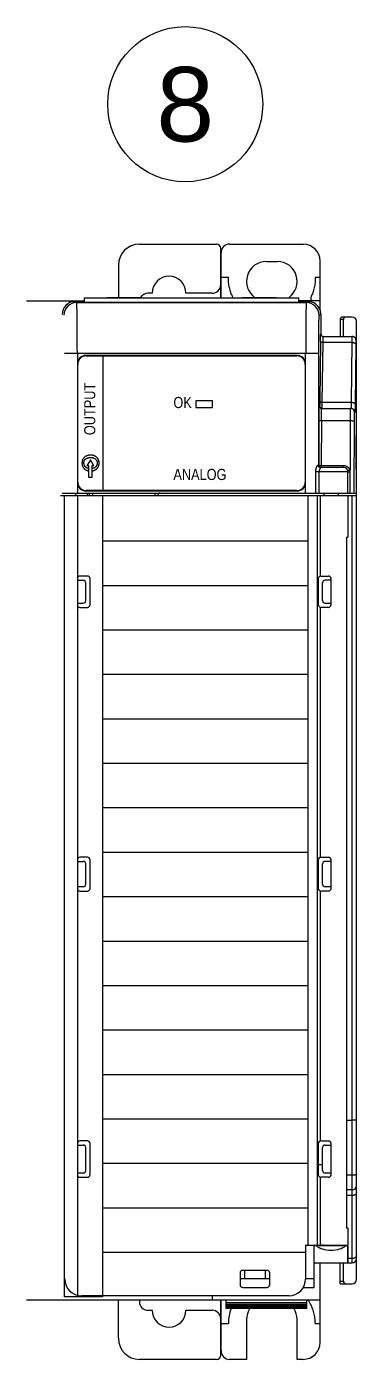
# Model space of a CAD drawing. Header units: inches. Extents: x -38 to 199, y -310 to 64.
# Drawn here: x -32.19 to -30.65, y -243.94 to -237.74 of the extents above; entities that cross this region are included whole.
import ezdxf
from ezdxf.enums import TextEntityAlignment as Align

# ---------------------------------------------------------------- set-up
doc = ezdxf.new("R2010")
doc.units = ezdxf.units.IN
doc.header["$MEASUREMENT"] = 0
doc.layers.add('FREE-TEXT', color=2, linetype='Continuous')
doc.layers.add('PLC', color=7, linetype='Continuous')
doc.styles.add('HELVLS', font='arial.ttf')
doc.styles.get("Standard").update_dxf_attribs({"font": 'arial.ttf'})

# ---------------------------------------------------------------- blocks, each defined once
blk = doc.blocks.new('8')
at = {"layer": 'FREE-TEXT', "color": 1}
blk.add_circle((5.1637, -169.9144), 0.3608, dxfattribs=at)
at = {"layer": 'PLC', "color": 1, "linetype": 'Continuous'}
for p, q in [((4.9508, -170.5646), (5.3091, -170.5646)), ((5.3701, -170.5646), (5.7127, -170.5646)), ((5.3288, -170.8132), (5.3288, -170.5843)), ((5.3308, -170.8132), (5.3308, -170.604)), ((4.8524, -170.663), (4.8524, -170.8132)), ((5.5414, -170.6453), (5.5926, -170.6453)), ((5.7914, -170.8702), (5.7914, -170.6434)), ((5.3651, -170.7201), (5.3308, -170.7201)), ((5.7914, -170.7201), (5.7688, -170.7201)), ((4.693, -170.8147), (4.693, -170.8345)), ((4.693, -170.8147), (5.693, -170.8147)), ((4.7993, -170.8132), (4.9567, -170.8132)), ((5.0099, -170.793), (4.9902, -170.793)), ((5.2894, -170.793), (5.1674, -170.793)), ((5.4292, -170.8132), (5.5867, -170.8132)), ((5.693, -170.8345), (5.693, -170.8147)), ((5.7481, -170.8122), (5.7481, -170.8284)), ((4.4253, -170.8284), (4.693, -170.8284)), ((4.6584, -170.8367), (4.6497, -170.8323)), ((4.693, -170.8323), (4.6497, -170.8323)), ((4.6584, -170.8367), (5.7276, -170.8367)), ((4.693, -170.8345), (5.693, -170.8345)), ((5.7914, -170.8284), (5.693, -170.8284)), ((5.7363, -170.8323), (5.693, -170.8323)), ((5.7363, -170.8323), (5.7276, -170.8367)), ((4.6608, -170.9263), (4.6607, -170.9183)), ((5.7253, -170.9184), (5.7252, -170.9263)), ((5.7866, -170.8957), (5.7953, -170.8914)), ((5.7953, -170.8914), (5.7953, -170.9819)), ((5.8855, -170.9156), (5.8855, -170.9938)), ((5.9005, -170.9156), (5.8855, -170.9156)), ((5.941, -170.9038), (5.8973, -170.9038)), ((5.9005, -170.9938), (5.9005, -170.9156)), ((5.9607, -175.379), (5.9607, -170.9235)), ((4.6611, -170.972), (4.6611, -170.9709)), ((4.6613, -171.0012), (4.6611, -170.972)), ((5.7249, -170.9577), (5.7248, -170.9709)), ((5.7953, -170.9819), (5.7947, -170.9823)), ((5.8065, -170.9941), (5.9403, -170.9941)), ((5.941, -170.9938), (5.9403, -170.9941)), ((5.9607, -171.0016), (5.9567, -171.0016)), ((5.7936, -171.0159), (5.7903, -171.2933)), ((5.8021, -171.3), (5.8054, -171.0225)), ((5.9397, -171.0225), (5.8054, -171.0225)), ((5.9397, -171.0225), (5.9364, -171.3)), ((5.9561, -171.311), (5.9594, -171.0336)), ((5.9607, -171.0134), (5.96, -171.0138)), ((5.7836, -171.0729), (4.6024, -171.0729)), ((4.6614, -171.0729), (4.6614, -171.7221)), ((4.6634, -171.6709), (4.6634, -171.1237)), ((5.6851, -171.0823), (4.7008, -171.0823)), ((4.7028, -171.0843), (5.6831, -171.0843)), ((5.7225, -171.1237), (5.7225, -171.6709)), ((5.7245, -171.7221), (5.7245, -171.0729)), ((5.7836, -171.0729), (5.7836, -171.5922)), ((5.2127, -171.293), (5.2127, -171.3245)), ((5.2914, -171.293), (5.2127, -171.293)), ((5.2914, -171.3245), (5.2914, -171.293)), ((5.787, -171.3166), (5.7895, -171.3166)), ((5.8016, -171.325), (5.8019, -171.3152)), ((5.8021, -171.3), (5.9364, -171.3)), ((5.2127, -171.3245), (5.2914, -171.3245)), ((5.7988, -171.3284), (5.9352, -171.3284)), ((5.8013, -171.3284), (5.8016, -171.325)), ((5.9326, -171.3284), (5.9324, -171.3311)), ((5.9549, -171.3481), (5.9523, -171.3481)), ((5.9549, -171.3481), (5.9552, -171.3456)), ((5.7857, -171.3837), (5.7852, -171.5922)), ((5.7975, -171.3852), (5.797, -171.5935)), ((5.7975, -171.3852), (5.9319, -171.3852)), ((5.9319, -171.3852), (5.9314, -171.6147)), ((5.9509, -171.7221), (5.9515, -171.3877)), ((5.9579, -171.4544), (5.9579, -171.6119)), ((5.9579, -171.4544), (5.9593, -171.4544)), ((5.9593, -171.6119), (5.9593, -171.4544)), ((4.7221, -171.5682), (4.7064, -171.5953)), ((4.7154, -171.5953), (4.7064, -171.5953)), ((4.7154, -171.6494), (4.7154, -171.5953)), ((4.7154, -171.6079), (4.7154, -171.6079)), ((4.7154, -171.6189), (4.7154, -171.6189)), ((4.7377, -171.5953), (4.7221, -171.5682)), ((4.7377, -171.5953), (4.7287, -171.5953)), ((4.7287, -171.5953), (4.7287, -171.6494)), ((4.7287, -171.6083), (4.7287, -171.6083)), ((4.7287, -171.6192), (4.7287, -171.6192)), ((5.7701, -171.6237), (5.7701, -171.7221)), ((5.9213, -171.6237), (5.7701, -171.6237)), ((5.7824, -171.5922), (5.7852, -171.5922)), ((5.7875, -171.7221), (5.7875, -171.6237)), ((5.794, -171.604), (5.7921, -171.6069)), ((5.9016, -171.604), (5.794, -171.604)), ((5.797, -171.604), (5.797, -171.5935)), ((5.797, -171.5935), (5.9016, -171.5935)), ((5.9016, -171.604), (5.9016, -171.5935)), ((5.9213, -171.7221), (5.9213, -171.6237)), ((5.9324, -171.7221), (5.9325, -171.6249)), ((5.9593, -171.6119), (5.9579, -171.6119)), ((4.7287, -171.6494), (4.7154, -171.6494)), ((4.5827, -171.7339), (5.9607, -171.7339)), ((4.5906, -171.7221), (5.9607, -171.7221)), ((4.6615, -171.7339), (4.6615, -175.4519)), ((4.7008, -171.7123), (5.6851, -171.7123)), ((5.6831, -171.7103), (4.7028, -171.7103)), ((4.7323, -171.7221), (4.7323, -171.7339)), ((5.0237, -171.7339), (5.0237, -171.7221)), ((5.7363, -175.2182), (5.7363, -171.7339)), ((5.7775, -171.7339), (5.7775, -175.2182)), ((5.7931, -172.1081), (5.7931, -171.7339)), ((5.9213, -171.7339), (5.9213, -171.9268)), ((5.941, -175.3008), (5.941, -171.7339)), ((5.9142, -171.9268), (5.9142, -175.1394)), ((5.9142, -171.9268), (5.9213, -171.9268)), ((4.7087, -172.1079), (4.6733, -172.1079)), ((4.7205, -172.2418), (4.7205, -172.1197)), ((5.7835, -172.1197), (5.7835, -172.2418)), ((5.7953, -172.1079), (5.8308, -172.1079)), ((5.8426, -172.2418), (5.8426, -172.1197)), ((4.6615, -172.1276), (4.689, -172.1276)), ((4.7008, -172.2221), (4.7008, -172.1394)), ((5.8032, -172.2221), (5.8032, -172.1394)), ((5.8426, -172.1276), (5.815, -172.1276)), ((4.6615, -172.2339), (4.689, -172.2339)), ((5.815, -172.2339), (5.8426, -172.2339)), ((4.6733, -172.2536), (4.7087, -172.2536)), ((5.7931, -173.4152), (5.7931, -172.2534)), ((5.8308, -172.2536), (5.7953, -172.2536)), ((4.7087, -173.415), (4.6733, -173.415)), ((5.7953, -173.415), (5.8308, -173.415)), ((4.6615, -173.4347), (4.689, -173.4347)), ((4.7008, -173.541), (4.7008, -173.4465)), ((4.7205, -173.5607), (4.7205, -173.4268)), ((5.7835, -173.4268), (5.7835, -173.5607)), ((5.8032, -173.541), (5.8032, -173.4465)), ((5.8426, -173.4347), (5.815, -173.4347)), ((5.8426, -173.5607), (5.8426, -173.4268)), ((4.689, -173.5528), (4.6615, -173.5528)), ((4.6733, -173.5725), (4.7087, -173.5725)), ((5.7931, -174.7341), (5.7931, -173.5723)), ((5.8308, -173.5725), (5.7953, -173.5725)), ((5.8426, -173.5528), (5.815, -173.5528)), ((5.9142, -174.6374), (5.941, -174.6374)), ((4.6615, -174.7536), (4.689, -174.7536)), ((4.7087, -174.7339), (4.6733, -174.7339)), ((4.7008, -174.8717), (4.7008, -174.7654)), ((4.7205, -174.8914), (4.7205, -174.7457)), ((5.7835, -174.7457), (5.7835, -174.8914)), ((5.7953, -174.7339), (5.8308, -174.7339)), ((5.8032, -174.8717), (5.8032, -174.7654)), ((5.815, -174.7536), (5.8426, -174.7536)), ((5.8426, -174.8914), (5.8426, -174.7457)), ((5.7835, -174.8441), (5.8032, -174.8441)), ((4.689, -174.8835), (4.6615, -174.8835)), ((4.6733, -174.9032), (4.7087, -174.9032)), ((5.7931, -175.2182), (5.7931, -174.903)), ((5.8308, -174.9032), (5.7953, -174.9032)), ((5.8426, -174.8835), (5.815, -174.8835)), ((5.941, -174.8933), (5.9142, -174.8933)), ((5.941, -174.9623), (5.9142, -174.9623)), ((5.941, -174.9879), (5.9142, -174.9879)), ((5.9213, -175.1394), (5.9142, -175.1394)), ((5.9213, -175.1394), (5.9213, -175.2182)), ((5.7245, -175.2182), (5.9213, -175.2182)), ((5.7245, -175.2182), (5.7245, -175.3756)), ((5.9213, -175.2221), (5.7638, -175.2221)), ((5.7638, -175.415), (5.7638, -175.2221)), ((5.9016, -175.2182), (5.9016, -175.2221)), ((5.9201, -175.2221), (5.9201, -175.3008)), ((5.9213, -175.3008), (5.9213, -175.2221)), ((5.941, -175.2809), (5.9213, -175.2809)), ((5.5453, -175.3363), (5.4312, -175.3363)), ((5.439, -175.3363), (5.439, -175.3756)), ((5.5375, -175.3756), (5.5375, -175.3363)), ((5.7638, -175.3008), (5.941, -175.3008)), ((5.7914, -175.6709), (5.7914, -175.3008)), ((5.8855, -175.3987), (5.8855, -175.3008)), ((5.9005, -175.3869), (5.9005, -175.3008)), ((5.4193, -175.3481), (5.4193, -175.4032)), ((5.5571, -175.3756), (5.4193, -175.3756)), ((5.5571, -175.4032), (5.5571, -175.3481)), ((5.7638, -175.3756), (5.7245, -175.3756)), ((5.8855, -175.3869), (5.9005, -175.3869)), ((5.8855, -175.3987), (5.941, -175.3987)), ((5.6457, -175.4544), (4.6812, -175.4544)), ((5.2914, -175.4741), (5.2914, -175.4544)), ((5.4312, -175.415), (5.5453, -175.415)), ((5.7129, -175.415), (5.7638, -175.415)), ((5.7914, -175.4741), (4.4253, -175.4741)), ((4.8524, -175.6512), (4.8524, -175.4741)), ((4.9508, -175.4741), (4.9508, -175.4819)), ((4.9902, -175.5213), (5.0099, -175.5213)), ((5.1674, -175.5213), (5.2894, -175.5213)), ((5.3288, -175.73), (5.3288, -175.4741)), ((5.3308, -175.7103), (5.3308, -175.4741)), ((5.3524, -175.4743), (5.3524, -175.5128)), ((5.7304, -175.4876), (5.3524, -175.4876)), ((5.7304, -175.4944), (5.3524, -175.4944)), ((5.7304, -175.5002), (5.3524, -175.5002)), ((5.7304, -175.5049), (5.3524, -175.5049)), ((5.7304, -175.5086), (5.3524, -175.5086)), ((5.7304, -175.5112), (5.3524, -175.5112)), ((5.7304, -175.5128), (5.3524, -175.5128)), ((5.7304, -175.5133), (5.3524, -175.5133)), ((5.7304, -175.5128), (5.7304, -175.4743)), ((5.3308, -175.5823), (5.3651, -175.5823)), ((5.4489, -175.5646), (5.4489, -175.7497)), ((5.6851, -175.7497), (5.6851, -175.5646)), ((5.7688, -175.5823), (5.7914, -175.5823)), ((5.3091, -175.7497), (4.9508, -175.7497)), ((5.4489, -175.7497), (5.3701, -175.7497)), ((5.7127, -175.7497), (5.6851, -175.7497))]:
    blk.add_line(p, q, dxfattribs=at)
at = {"layer": 'PLC', "color": 1}
for p, q in [((4.7812, -171.7123), (4.7812, -171.0823)), ((4.7792, -171.9445), (5.7363, -171.9445)), ((4.7792, -172.1512), (5.7363, -172.1512)), ((4.7792, -172.3579), (5.7363, -172.3579)), ((4.7792, -172.5646), (5.7363, -172.5646)), ((4.7792, -172.7713), (5.7363, -172.7713)), ((4.7792, -172.978), (5.7363, -172.978)), ((4.7792, -173.1847), (5.7363, -173.1847)), ((4.7792, -173.3914), (5.7363, -173.3914)), ((4.7792, -173.5981), (5.7363, -173.5981)), ((4.7792, -173.8048), (5.7363, -173.8048)), ((4.7792, -174.0115), (5.7363, -174.0115)), ((4.7792, -174.2182), (5.7363, -174.2182)), ((4.7792, -174.4249), (5.7363, -174.4249)), ((4.7792, -174.6315), (5.7363, -174.6315)), ((4.7792, -174.8382), (5.7363, -174.8382)), ((4.7792, -175.0449), (5.7363, -175.0449)), ((4.7792, -175.2516), (5.7245, -175.2516))]:
    blk.add_line(p, q, dxfattribs=at)
blk.add_lwpolyline([(4.6024, -171.7339), (4.7792, -171.7339), (4.7792, -175.4583), (4.6024, -175.4583)], close=True, dxfattribs=at)
at = {"layer": 'PLC', "color": 1, "linetype": 'Continuous'}
for centre, radius, start, end in [((4.9508, -170.663), 0.0984, 90, 180), ((5.3091, -170.5843), 0.0197, 0, 90), ((5.3701, -170.604), 0.0394, 90, 180), ((5.7127, -170.6434), 0.0787, 0, 90), ((5.5414, -170.7378), 0.0925, 90, 235.17732), ((5.5926, -170.7378), 0.0925, 304.82253, 90), ((5.0886, -170.793), 0.0787, 0, 180), ((5.2894, -170.7536), 0.0394, 270, 0), ((4.9902, -170.8323), 0.0394, 90, 150.75074), ((4.6497, -170.8914), 0.059, 89.99406, 179.99628), ((4.6584, -170.8957), 0.0591, 90.01329, 179.99407), ((5.7276, -170.8957), 0.0591, 0.00521, 89.98641), ((-6.7022, -171.0418), 11.3635, 0.35718, 0.58221), ((15.8059, -171.0305), 10.0813, 179.40757, 179.58624), ((5.8973, -170.9156), 0.0118, 90, 180), ((5.941, -170.9235), 0.0197, 0, 90), ((-12.6465, -171.0729), 17.3079, 0.00012, 0.23749), ((22.2648, -171.0716), 16.5402, 179.65114, 180.00432), ((5.8065, -170.9823), 0.0118, 180.00764, 269.98595), ((5.9403, -171.0138), 0.0197, 0.00708, 89.98561), ((4.7008, -171.1217), 0.0394, 90, 180.20461), ((4.7028, -171.1237), 0.0394, 90, 180), ((5.6831, -171.1237), 0.0394, 0, 90), ((5.6851, -171.1217), 0.0394, 359.75716, 90), ((5.7988, -171.3166), 0.0118, 179.99628, 269.9952), ((5.8013, -171.3166), 0.0118, 180.07853, 269.9991), ((4.2139, -171.2859), 1.5883, 358.94531, 359.49432), ((5.9326, -171.3481), 0.0197, 0.00139, 89.92261), ((5.9352, -171.3481), 0.0197, 359.99555, 89.99539), ((5.7954, -171.5923), 0.0117, 179.99226, 269.97929), ((5.797, -171.5922), 0.0118, 179.99928, 269.99768), ((5.9016, -171.6237), 0.0197, 0, 90), ((5.902, -171.6252), 0.0312, 19.66772, 37.41356), ((4.7008, -171.6729), 0.0394, 179.76972, 270), ((4.7028, -171.6709), 0.0394, 180, 270), ((5.6831, -171.6709), 0.0394, 270, 360), ((5.6851, -171.6729), 0.0394, 270, 0.28186), ((4.6812, -171.7406), 0.0303, 141.84812, 167.31962), ((4.6812, -171.7406), 0.0303, 12.68038, 38.15188), ((4.7087, -171.7339), 0.0118, 0, 67.5), ((5.0473, -171.7339), 0.0118, 90, 180), ((5.8003, -171.7221), 0.0118, 270, 0), ((5.8849, -171.7221), 0.0118, 180, 247.5), ((4.6733, -172.1197), 0.0118, 90, 179.98979), ((4.7087, -172.1197), 0.0118, 0, 90), ((5.7953, -172.1197), 0.0118, 90, 180), ((5.8308, -172.1197), 0.0118, 0, 90), ((4.689, -172.1394), 0.0118, 0, 90), ((5.815, -172.1394), 0.0118, 90, 180), ((4.6733, -172.2418), 0.0118, 180.00953, 270), ((4.689, -172.2221), 0.0118, 270, 360), ((4.7087, -172.2418), 0.0118, 270, 360), ((5.7953, -172.2418), 0.0118, 180, 270), ((5.815, -172.2221), 0.0118, 180, 270), ((5.8308, -172.2418), 0.0118, 270, 0.00596), ((4.6733, -173.4268), 0.0118, 90, 179.9886), ((4.7087, -173.4268), 0.0118, 0, 90), ((5.7953, -173.4268), 0.0118, 90, 180), ((5.8308, -173.4268), 0.0118, 0, 90), ((4.689, -173.4465), 0.0118, 0, 90), ((5.815, -173.4465), 0.0118, 90, 180), ((4.689, -173.541), 0.0118, 270, 360), ((5.815, -173.541), 0.0118, 180, 270), ((4.6733, -173.5607), 0.0118, 180.00953, 270), ((4.7087, -173.5607), 0.0118, 270, 360), ((5.7953, -173.5607), 0.0118, 180, 270), ((5.8308, -173.5607), 0.0118, 270, 0.00596), ((4.6733, -174.7457), 0.0118, 90, 179.9886), ((4.689, -174.7654), 0.0118, 0, 90), ((4.7087, -174.7457), 0.0118, 0, 90), ((5.7953, -174.7457), 0.0118, 90, 180), ((5.815, -174.7654), 0.0118, 90, 180), ((5.8308, -174.7457), 0.0118, 0, 90), ((4.6733, -174.8914), 0.0118, 180.00953, 270), ((4.689, -174.8717), 0.0118, 270, 360), ((4.7087, -174.8914), 0.0118, 270, 360), ((5.7953, -174.8914), 0.0118, 180, 270), ((5.815, -174.8717), 0.0118, 180, 270), ((5.8308, -174.8914), 0.0118, 270, 0.00441), ((5.941, -174.9426), 0.0197, 270, 359.99778), ((5.8003, -175.23), 0.0118, 40.54788, 90), ((5.8849, -175.23), 0.0118, 112.5, 139.45212), ((5.941, -175.2812), 0.0197, 270, 359.99909), ((5.4312, -175.3481), 0.0118, 90, 180), ((5.5453, -175.3481), 0.0118, 0, 90), ((4.6812, -175.3756), 0.0787, 180, 270), ((5.4312, -175.4032), 0.0118, 180, 270), ((5.5453, -175.4032), 0.0118, 270, 0), ((5.6457, -175.3756), 0.0787, 270, 0), ((5.941, -175.379), 0.0197, 270, 0), ((4.9902, -175.4819), 0.0394, 180, 270), ((5.0886, -175.5213), 0.0787, 180, 0), ((5.2894, -175.5607), 0.0394, 0, 90), ((5.5414, -175.5646), 0.0925, 145.65376, 180), ((5.5926, -175.5646), 0.0925, 0, 34.34626), ((5.596, -175.5726), 0.1713, 33.89164, 35.12407), ((5.5944, -175.5737), 0.1733, 32.07478, 33.88954), ((5.5923, -175.575), 0.1757, 30.11953, 32.07219), ((4.9508, -175.6512), 0.0984, 180, 270), ((5.3701, -175.7103), 0.0394, 180, 270), ((5.7127, -175.6709), 0.0787, 270, 0), ((5.3091, -175.73), 0.0197, 270, 0)]:
    blk.add_arc(centre, radius, start, end, dxfattribs=at)
for centre, major_axis, ratio, start_param, end_param in [((5.7363, -170.8914), (0.0528, 0.0264), 0.99981, -0.096361, 1.107103), ((5.7363, -170.8914), (-0.0528, -0.0264), 0.99981, 2.678052, 3.045231), ((5.9123, -170.9156), (0.0118, 0), 0.999848, 7.853982, 9.424778), ((5.8071, -170.9819), (0.0106, 0.0053), 0.99981, 2.678052, 4.248696), ((5.941, -171.0134), (-0.0176, -0.0088), 0.99981, 3.32181, 4.248696), ((5.941, -171.0134), (0.0176, 0.0088), 0.99981, -0.463541, 0.180217), ((5.8426, -175.2024), (0.0787, 0), 0.5, 3.665191, 5.759587), ((5.9123, -175.3869), (0.0118, 0), 0.999848, 3.141593, 4.712389)]:
    blk.add_ellipse(centre, major_axis=major_axis, ratio=ratio, start_param=start_param, end_param=end_param, dxfattribs=at)
for points, knots in [([(5.3859, -170.8122), (5.384, -170.8086), (5.3805, -170.8013), (5.376, -170.7901), (5.3723, -170.7786), (5.3693, -170.7671), (5.367, -170.7554), (5.3651, -170.7398), (5.3648, -170.728), (5.3651, -170.7201)], [0, 0, 0, 0, 0.127708, 0.254328, 0.380026, 0.504912, 0.629177, 0.753048, 1, 1, 1, 1]), ([(5.7688, -170.7201), (5.7692, -170.728), (5.7689, -170.7398), (5.7669, -170.7554), (5.7647, -170.7671), (5.7617, -170.7786), (5.7579, -170.7901), (5.7534, -170.8013), (5.7499, -170.8086), (5.748, -170.8122)], [0, 0, 0, 0, 0.246944, 0.370809, 0.495073, 0.619962, 0.745664, 0.872289, 1, 1, 1, 1]), ([(4.6607, -170.9183), (4.6606, -170.9123), (4.6605, -170.9035), (4.6603, -170.8921), (4.6602, -170.8843), (4.6601, -170.8771), (4.6599, -170.8704), (4.6598, -170.8642), (4.6596, -170.8587), (4.6595, -170.8537), (4.6593, -170.8494), (4.6592, -170.8462), (4.6591, -170.8439), (4.659, -170.8425), (4.6589, -170.8412), (4.6588, -170.84), (4.6588, -170.8391), (4.6587, -170.8383), (4.6586, -170.8376), (4.6585, -170.8372), (4.6585, -170.837), (4.6584, -170.8368), (4.6584, -170.8367), (4.6584, -170.8367), (4.6584, -170.8367)], [0, 0, 0, 0, 0.220848, 0.32252, 0.417952, 0.506883, 0.589081, 0.664312, 0.732348, 0.792993, 0.846102, 0.891528, 0.911317, 0.929132, 0.944961, 0.958798, 0.970639, 0.98048, 0.988319, 0.994158, 0.996333, 0.998017, 0.999226, 1, 1, 1, 1]), ([(5.7276, -170.8367), (5.7276, -170.8367), (5.7275, -170.8367), (5.7275, -170.8368), (5.7275, -170.837), (5.7274, -170.8372), (5.7273, -170.8376), (5.7272, -170.8383), (5.7272, -170.8391), (5.7271, -170.8401), (5.727, -170.8412), (5.7269, -170.8425), (5.7268, -170.8439), (5.7267, -170.8462), (5.7266, -170.8494), (5.7264, -170.8537), (5.7263, -170.8587), (5.7262, -170.8642), (5.726, -170.8704), (5.7259, -170.8771), (5.7257, -170.8844), (5.7256, -170.8922), (5.7254, -170.9035), (5.7253, -170.9123), (5.7253, -170.9184)], [0, 0, 0, 0, 0.000774, 0.001982, 0.003667, 0.005842, 0.011681, 0.01952, 0.029361, 0.041202, 0.05504, 0.070869, 0.088685, 0.108474, 0.153902, 0.207012, 0.267659, 0.335696, 0.410928, 0.493126, 0.582057, 0.677489, 0.779159, 1, 1, 1, 1]), ([(5.7866, -170.8957), (5.7866, -170.8958), (5.7865, -170.8959), (5.7865, -170.8961), (5.7864, -170.8964), (5.7863, -170.8968), (5.7862, -170.8973), (5.7862, -170.8979), (5.7861, -170.8986), (5.786, -170.8998), (5.7859, -170.9015), (5.7857, -170.9039), (5.7856, -170.9066), (5.7854, -170.9098), (5.7853, -170.9133), (5.7852, -170.9173), (5.785, -170.9216), (5.7849, -170.928), (5.7847, -170.9369), (5.7844, -170.9486), (5.7842, -170.9614), (5.7841, -170.9753), (5.7839, -170.9901), (5.7838, -171.0057), (5.7837, -171.0219), (5.7836, -171.0444), (5.7836, -171.0614), (5.7836, -171.0729)], [0, 0, 0, 0, 0.000666, 0.001851, 0.003603, 0.005934, 0.008847, 0.012344, 0.016425, 0.02109, 0.032166, 0.04555, 0.061205, 0.079087, 0.099156, 0.121367, 0.145665, 0.17199, 0.230484, 0.296325, 0.368871, 0.447444, 0.531269, 0.619531, 0.711414, 0.806094, 1, 1, 1, 1]), ([(5.7936, -171.0159), (5.7936, -171.0135), (5.7937, -171.0088), (5.7938, -171.0032), (5.7938, -170.9991), (5.7939, -170.9963), (5.794, -170.9937), (5.794, -170.9914), (5.7941, -170.9894), (5.7942, -170.9876), (5.7943, -170.986), (5.7943, -170.9849), (5.7944, -170.9841), (5.7944, -170.9837), (5.7945, -170.9833), (5.7945, -170.9829), (5.7945, -170.9827), (5.7946, -170.9825), (5.7946, -170.9824), (5.7946, -170.9823), (5.7947, -170.9823)], [0, 0, 0, 0, 0.217545, 0.413663, 0.502583, 0.584974, 0.660569, 0.729105, 0.790328, 0.844039, 0.89005, 0.928176, 0.944228, 0.958258, 0.970258, 0.980227, 0.988161, 0.994067, 0.99797, 1, 1, 1, 1]), ([(5.8054, -171.0225), (5.8054, -171.0205), (5.8055, -171.0165), (5.8056, -171.011), (5.8057, -171.0068), (5.8058, -171.0038), (5.8059, -171.0018), (5.8059, -171.0001), (5.806, -170.9986), (5.8061, -170.9973), (5.8061, -170.9962), (5.8062, -170.9954), (5.8063, -170.9949), (5.8063, -170.9947), (5.8063, -170.9944), (5.8064, -170.9943), (5.8064, -170.9942), (5.8065, -170.9941), (5.8065, -170.9941)], [0, 0, 0, 0, 0.217153, 0.413238, 0.584751, 0.66035, 0.72886, 0.790067, 0.843756, 0.889716, 0.927782, 0.957866, 0.969892, 0.979898, 0.987882, 0.993849, 0.997834, 1, 1, 1, 1]), ([(5.9403, -170.9941), (5.9403, -170.9941), (5.9403, -170.9941), (5.9403, -170.9942), (5.9403, -170.9943), (5.9403, -170.9944), (5.9402, -170.9947), (5.9402, -170.9949), (5.9402, -170.9953), (5.9402, -170.9957), (5.9401, -170.9963), (5.9401, -170.9973), (5.94, -170.9986), (5.94, -171.0001), (5.94, -171.0018), (5.9399, -171.0038), (5.9399, -171.0059), (5.9398, -171.0083), (5.9398, -171.0118), (5.9397, -171.0165), (5.9397, -171.0205), (5.9397, -171.0225)], [0, 0, 0, 0, 0.000701, 0.001864, 0.00569, 0.011556, 0.019469, 0.029423, 0.041411, 0.055422, 0.071446, 0.109492, 0.155456, 0.209169, 0.270416, 0.338981, 0.414648, 0.497199, 0.586333, 0.782622, 1, 1, 1, 1]), ([(5.8054, -171.0225), (5.8046, -171.0225), (5.8031, -171.0224), (5.8009, -171.0221), (5.7989, -171.0214), (5.7971, -171.0206), (5.7956, -171.0196), (5.7945, -171.0185), (5.7938, -171.0172), (5.7936, -171.0163), (5.7936, -171.0159)], [0, 0, 0, 0, 0.155385, 0.307511, 0.451848, 0.585479, 0.706506, 0.81452, 0.911059, 1, 1, 1, 1]), ([(5.9594, -171.0336), (5.9593, -171.0329), (5.959, -171.0314), (5.9578, -171.0293), (5.9559, -171.0274), (5.9535, -171.0257), (5.9505, -171.0244), (5.9471, -171.0233), (5.9435, -171.0227), (5.941, -171.0225), (5.9397, -171.0225)], [0, 0, 0, 0, 0.088915, 0.18538, 0.293295, 0.414254, 0.547907, 0.692338, 0.844576, 1, 1, 1, 1]), ([(5.9594, -171.0336), (5.9594, -171.0322), (5.9594, -171.0294), (5.9595, -171.0256), (5.9595, -171.0226), (5.9596, -171.0205), (5.9596, -171.0192), (5.9597, -171.018), (5.9597, -171.0169), (5.9598, -171.016), (5.9598, -171.0152), (5.9599, -171.0147), (5.9599, -171.0144), (5.9599, -171.0142), (5.9599, -171.014), (5.96, -171.0139), (5.96, -171.0138), (5.96, -171.0138), (5.96, -171.0138)], [0, 0, 0, 0, 0.217235, 0.4134, 0.584986, 0.660615, 0.729149, 0.790373, 0.844073, 0.890034, 0.928091, 0.958156, 0.970167, 0.980153, 0.98811, 0.994038, 0.99796, 1, 1, 1, 1]), ([(5.787, -171.3166), (5.787, -171.3166), (5.7869, -171.3166), (5.7869, -171.3167), (5.7868, -171.317), (5.7868, -171.3173), (5.7867, -171.3179), (5.7867, -171.3186), (5.7866, -171.3194), (5.7866, -171.3204), (5.7865, -171.3216), (5.7865, -171.3229), (5.7864, -171.3249), (5.7863, -171.3278), (5.7862, -171.3316), (5.7861, -171.3359), (5.786, -171.3407), (5.7859, -171.346), (5.7859, -171.3516), (5.7858, -171.3575), (5.7857, -171.3638), (5.7857, -171.3726), (5.7857, -171.3792), (5.7857, -171.3837)], [0, 0, 0, 0, 0.000536, 0.001522, 0.005137, 0.011024, 0.01919, 0.02963, 0.042332, 0.05728, 0.074447, 0.09379, 0.115264, 0.16443, 0.221587, 0.286261, 0.357886, 0.435892, 0.519667, 0.608545, 0.701855, 0.798836, 1, 1, 1, 1]), ([(5.7903, -171.2933), (5.7903, -171.295), (5.7902, -171.2983), (5.7901, -171.3028), (5.7901, -171.3063), (5.79, -171.3088), (5.7899, -171.3104), (5.7899, -171.3118), (5.7898, -171.313), (5.7898, -171.3141), (5.7897, -171.315), (5.7897, -171.3156), (5.7897, -171.316), (5.7896, -171.3162), (5.7896, -171.3163), (5.7896, -171.3165), (5.7895, -171.3165), (5.7895, -171.3166), (5.7895, -171.3166)], [0, 0, 0, 0, 0.219039, 0.416593, 0.589077, 0.66495, 0.733586, 0.794768, 0.848275, 0.893892, 0.93145, 0.96086, 0.972486, 0.98205, 0.989546, 0.994981, 0.99839, 1, 1, 1, 1]), ([(5.7903, -171.2933), (5.7903, -171.2938), (5.7905, -171.2947), (5.7912, -171.2959), (5.7923, -171.2971), (5.7938, -171.298), (5.7956, -171.2989), (5.7976, -171.2995), (5.7998, -171.2999), (5.8013, -171.2999), (5.8021, -171.3)], [0, 0, 0, 0, 0.088913, 0.185374, 0.293288, 0.414248, 0.547902, 0.692335, 0.844576, 1, 1, 1, 1]), ([(5.9364, -171.3), (5.9364, -171.302), (5.9363, -171.306), (5.9362, -171.3116), (5.936, -171.3158), (5.9359, -171.3188), (5.9359, -171.3208), (5.9358, -171.3225), (5.9357, -171.324), (5.9356, -171.3253), (5.9355, -171.3264), (5.9355, -171.3272), (5.9354, -171.3278), (5.9353, -171.3281), (5.9353, -171.3283), (5.9352, -171.3284), (5.9352, -171.3284), (5.9352, -171.3284)], [0, 0, 0, 0, 0.218845, 0.416237, 0.588588, 0.664406, 0.732996, 0.794142, 0.847625, 0.893229, 0.930792, 0.96023, 0.981482, 0.989034, 0.994554, 0.998103, 1, 1, 1, 1]), ([(5.9364, -171.3), (5.9377, -171.3), (5.9402, -171.3001), (5.9438, -171.3008), (5.9472, -171.3018), (5.9502, -171.3031), (5.9526, -171.3048), (5.9545, -171.3067), (5.9557, -171.3088), (5.9561, -171.3103), (5.9561, -171.311)], [0, 0, 0, 0, 0.155389, 0.307521, 0.451858, 0.585485, 0.70651, 0.814522, 0.91106, 1, 1, 1, 1]), ([(5.9552, -171.3456), (5.9553, -171.3449), (5.9554, -171.3432), (5.9555, -171.3389), (5.9557, -171.3321), (5.9559, -171.3223), (5.956, -171.315), (5.9561, -171.311)], [0, 0, 0, 0, 0.063849, 0.146892, 0.367675, 0.655358, 1, 1, 1, 1]), ([(5.7975, -171.3852), (5.7975, -171.3814), (5.7975, -171.374), (5.7976, -171.3649), (5.7977, -171.358), (5.7977, -171.3533), (5.7978, -171.3488), (5.7979, -171.3448), (5.798, -171.3411), (5.7981, -171.3379), (5.7982, -171.3354), (5.7983, -171.3337), (5.7983, -171.3326), (5.7984, -171.3317), (5.7984, -171.3308), (5.7985, -171.3301), (5.7985, -171.3295), (5.7986, -171.329), (5.7987, -171.3287), (5.7987, -171.3285), (5.7988, -171.3284), (5.7988, -171.3284), (5.7988, -171.3284)], [0, 0, 0, 0, 0.2011, 0.391327, 0.480187, 0.56395, 0.641945, 0.713558, 0.778222, 0.83537, 0.884528, 0.905999, 0.925341, 0.94251, 0.957463, 0.970171, 0.980621, 0.988803, 0.994712, 0.998369, 0.999394, 1, 1, 1, 1]), ([(5.9324, -171.3311), (5.9324, -171.3322), (5.9323, -171.3348), (5.9322, -171.3393), (5.9321, -171.345), (5.932, -171.3544), (5.9319, -171.3679), (5.9319, -171.3792), (5.9319, -171.3852)], [0, 0, 0, 0, 0.061297, 0.145256, 0.250208, 0.373862, 0.666877, 1, 1, 1, 1]), ([(5.9515, -171.3877), (5.9516, -171.385), (5.9516, -171.3799), (5.9516, -171.3735), (5.9517, -171.3687), (5.9517, -171.3654), (5.9518, -171.3623), (5.9518, -171.3595), (5.9519, -171.3569), (5.9519, -171.3547), (5.952, -171.353), (5.952, -171.3518), (5.952, -171.351), (5.9521, -171.3504), (5.9521, -171.3498), (5.9521, -171.3493), (5.9522, -171.3489), (5.9522, -171.3485), (5.9522, -171.3483), (5.9523, -171.3482), (5.9523, -171.3481), (5.9523, -171.3481), (5.9523, -171.3481)], [0, 0, 0, 0, 0.200964, 0.391456, 0.480407, 0.564172, 0.642148, 0.71373, 0.778337, 0.835483, 0.88471, 0.906212, 0.925562, 0.942713, 0.957644, 0.970337, 0.980778, 0.98895, 0.994846, 0.998471, 0.999462, 1, 1, 1, 1]), ([(5.7857, -171.3837), (5.7857, -171.3838), (5.7857, -171.3839), (5.7859, -171.384), (5.7862, -171.3842), (5.7866, -171.3843), (5.7871, -171.3844), (5.788, -171.3846), (5.7893, -171.3848), (5.791, -171.385), (5.7938, -171.3852), (5.796, -171.3852), (5.7975, -171.3852)], [0, 0, 0, 0, 0.013411, 0.032832, 0.059851, 0.094901, 0.138001, 0.188839, 0.311996, 0.4604, 0.628858, 1, 1, 1, 1]), ([(5.9319, -171.3852), (5.9331, -171.3852), (5.9356, -171.3853), (5.9392, -171.3854), (5.9426, -171.3856), (5.9451, -171.3859), (5.9469, -171.3861), (5.9481, -171.3863), (5.9491, -171.3865), (5.9499, -171.3867), (5.9506, -171.3869), (5.951, -171.3871), (5.9513, -171.3873), (5.9514, -171.3875), (5.9515, -171.3876), (5.9515, -171.3877)], [0, 0, 0, 0, 0.188607, 0.370965, 0.539304, 0.687679, 0.752718, 0.810928, 0.861828, 0.90497, 0.940046, 0.967092, 0.977728, 0.986584, 1, 1, 1, 1]), ([(4.723, -171.5458), (4.7221, -171.5458), (4.7202, -171.5458), (4.7174, -171.546), (4.7147, -171.5464), (4.7121, -171.5468), (4.7096, -171.5475), (4.7071, -171.5483), (4.7047, -171.5492), (4.7024, -171.5502), (4.7002, -171.5514), (4.6981, -171.5527), (4.6961, -171.5542), (4.6943, -171.5557), (4.6926, -171.5575), (4.691, -171.5593), (4.6895, -171.5612), (4.6882, -171.5633), (4.687, -171.5655), (4.6859, -171.5677), (4.6851, -171.57), (4.6843, -171.5724), (4.6838, -171.5749), (4.6834, -171.5774), (4.6831, -171.5799), (4.6831, -171.5817), (4.6831, -171.5826)], [0, 0, 0, 0, 0.046666, 0.092161, 0.136649, 0.180448, 0.223293, 0.265781, 0.307491, 0.349241, 0.390297, 0.430963, 0.470884, 0.510312, 0.549967, 0.589534, 0.629402, 0.66999, 0.710719, 0.750975, 0.79155, 0.832033, 0.873092, 0.914413, 0.956901, 1, 1, 1, 1]), ([(4.692, -171.5825), (4.6921, -171.5819), (4.6921, -171.5807), (4.6923, -171.5788), (4.6926, -171.5771), (4.693, -171.5754), (4.6935, -171.5737), (4.6942, -171.5721), (4.695, -171.5705), (4.6959, -171.569), (4.6969, -171.5675), (4.698, -171.5661), (4.6992, -171.5649), (4.7005, -171.5637), (4.7019, -171.5626), (4.7034, -171.5616), (4.705, -171.5606), (4.7067, -171.5598), (4.7085, -171.5591), (4.7103, -171.5584), (4.7122, -171.5579), (4.7142, -171.5575), (4.7163, -171.5571), (4.7185, -171.5569), (4.7207, -171.5567), (4.7222, -171.5567), (4.723, -171.5567)], [0, 0, 0, 0, 0.040902, 0.080929, 0.120351, 0.15926, 0.197827, 0.236487, 0.275201, 0.314321, 0.35358, 0.392422, 0.431063, 0.469956, 0.509123, 0.548949, 0.589428, 0.631064, 0.673423, 0.71666, 0.760829, 0.805914, 0.852562, 0.900248, 0.949148, 1, 1, 1, 1]), ([(4.7627, -171.5826), (4.7627, -171.5818), (4.7627, -171.5801), (4.7625, -171.5777), (4.7621, -171.5753), (4.7616, -171.5729), (4.7609, -171.5706), (4.7601, -171.5683), (4.7591, -171.5661), (4.758, -171.5639), (4.7568, -171.5618), (4.7554, -171.5598), (4.7538, -171.5579), (4.7521, -171.5562), (4.7503, -171.5546), (4.7483, -171.5531), (4.7462, -171.5517), (4.744, -171.5505), (4.7417, -171.5494), (4.7392, -171.5484), (4.7367, -171.5476), (4.7341, -171.5469), (4.7315, -171.5464), (4.7287, -171.546), (4.7259, -171.5458), (4.724, -171.5458), (4.723, -171.5458)], [0, 0, 0, 0, 0.040917, 0.081206, 0.121044, 0.160801, 0.20044, 0.240141, 0.27998, 0.320332, 0.360792, 0.400579, 0.440342, 0.480112, 0.519955, 0.560443, 0.601634, 0.64374, 0.686389, 0.729297, 0.772543, 0.816374, 0.860888, 0.906038, 0.95244, 1, 1, 1, 1]), ([(4.723, -171.5567), (4.7242, -171.5567), (4.7265, -171.5568), (4.7299, -171.5571), (4.733, -171.5577), (4.736, -171.5585), (4.7388, -171.5595), (4.7413, -171.5608), (4.7437, -171.5623), (4.7458, -171.564), (4.7476, -171.5659), (4.7493, -171.5679), (4.7507, -171.5701), (4.7518, -171.5723), (4.7527, -171.5747), (4.7533, -171.5773), (4.7537, -171.5799), (4.7538, -171.5817), (4.7538, -171.5826)], [0, 0, 0, 0, 0.078848, 0.153586, 0.224629, 0.292039, 0.356569, 0.418787, 0.479523, 0.53946, 0.598338, 0.655333, 0.711417, 0.767044, 0.823194, 0.880455, 0.938945, 1, 1, 1, 1]), ([(4.6831, -171.5826), (4.6831, -171.5839), (4.6832, -171.5865), (4.6837, -171.5903), (4.6845, -171.5939), (4.6857, -171.5974), (4.6873, -171.6006), (4.6891, -171.6037), (4.6914, -171.6065), (4.6939, -171.6092), (4.6967, -171.6116), (4.6998, -171.6137), (4.7032, -171.6155), (4.7069, -171.6169), (4.7108, -171.6181), (4.7137, -171.6186), (4.7152, -171.6189), (4.7154, -171.6189)], [0, 0, 0, 0, 0.074452, 0.145707, 0.214919, 0.282549, 0.349095, 0.415871, 0.483174, 0.552027, 0.62171, 0.691581, 0.762412, 0.835307, 0.910702, 0.989454, 1, 1, 1, 1]), ([(4.7154, -171.6079), (4.7145, -171.6078), (4.7124, -171.6074), (4.7093, -171.6067), (4.7064, -171.6056), (4.7037, -171.6043), (4.7014, -171.6027), (4.6994, -171.6009), (4.6977, -171.5989), (4.6962, -171.5968), (4.6949, -171.5947), (4.6938, -171.5924), (4.693, -171.5901), (4.6925, -171.5876), (4.6921, -171.5851), (4.6921, -171.5834), (4.692, -171.5825)], [0, 0, 0, 0, 0.078095, 0.165821, 0.247714, 0.324391, 0.397646, 0.468164, 0.536713, 0.603673, 0.669203, 0.734039, 0.798716, 0.864563, 0.931359, 1, 1, 1, 1]), ([(4.7287, -171.6192), (4.7288, -171.6192), (4.7297, -171.6191), (4.7314, -171.6189), (4.7338, -171.6184), (4.7362, -171.6177), (4.7386, -171.617), (4.7409, -171.6161), (4.7432, -171.615), (4.7454, -171.6139), (4.7475, -171.6126), (4.7495, -171.6112), (4.7513, -171.6096), (4.7531, -171.6079), (4.7547, -171.6061), (4.7562, -171.6041), (4.7575, -171.6021), (4.7588, -171.5999), (4.7598, -171.5976), (4.7607, -171.5953), (4.7615, -171.5929), (4.762, -171.5904), (4.7624, -171.5879), (4.7627, -171.5853), (4.7627, -171.5835), (4.7627, -171.5826)], [0, 0, 0, 0, 0.004653, 0.049658, 0.094253, 0.139141, 0.183928, 0.228935, 0.274511, 0.319817, 0.364674, 0.408522, 0.452557, 0.496451, 0.540615, 0.58508, 0.630072, 0.675423, 0.720605, 0.765714, 0.811222, 0.857277, 0.903844, 0.951455, 1, 1, 1, 1]), ([(4.7538, -171.5826), (4.7538, -171.5836), (4.7537, -171.5853), (4.7533, -171.588), (4.7527, -171.5905), (4.7518, -171.5928), (4.7507, -171.5951), (4.7493, -171.5973), (4.7477, -171.5993), (4.7459, -171.6012), (4.7438, -171.6029), (4.7415, -171.6044), (4.739, -171.6057), (4.7364, -171.6067), (4.7336, -171.6075), (4.731, -171.608), (4.7293, -171.6082), (4.7287, -171.6083)], [0, 0, 0, 0, 0.068755, 0.134973, 0.199702, 0.263278, 0.326817, 0.390512, 0.455853, 0.523016, 0.591308, 0.659559, 0.728896, 0.800247, 0.874052, 0.951179, 1, 1, 1, 1]), ([(5.7824, -171.5922), (5.7822, -171.5922), (5.7817, -171.5923), (5.7809, -171.5928), (5.78, -171.5936), (5.7789, -171.5946), (5.7779, -171.5959), (5.7767, -171.5975), (5.7756, -171.5994), (5.7746, -171.6016), (5.7736, -171.6039), (5.7727, -171.6065), (5.7719, -171.6091), (5.7711, -171.6129), (5.7704, -171.6178), (5.7702, -171.6217), (5.7701, -171.6237)], [0, 0, 0, 0, 0.019245, 0.045227, 0.078689, 0.119757, 0.168205, 0.223799, 0.286155, 0.354285, 0.427081, 0.503537, 0.58288, 0.664358, 0.831029, 1, 1, 1, 1]), ([(5.7824, -171.5922), (5.7824, -171.5937), (5.783, -171.5968), (5.7856, -171.6007), (5.7894, -171.6034), (5.7925, -171.604), (5.794, -171.604)], [0, 0, 0, 0, 0.252205, 0.50306, 0.75218, 1, 1, 1, 1]), ([(5.7852, -171.5922), (5.7852, -171.5922), (5.7853, -171.5923), (5.7855, -171.5924), (5.7858, -171.5926), (5.7862, -171.5927), (5.7867, -171.5928), (5.7876, -171.5929), (5.7889, -171.5931), (5.7906, -171.5933), (5.7926, -171.5934), (5.7948, -171.5935), (5.7963, -171.5935), (5.797, -171.5935)], [0, 0, 0, 0, 0.01224, 0.030922, 0.057489, 0.09228, 0.135262, 0.186085, 0.309435, 0.458246, 0.627302, 0.810546, 1, 1, 1, 1]), ([(5.7921, -171.6069), (5.7916, -171.6079), (5.7903, -171.6102), (5.7891, -171.6133), (5.7883, -171.6162), (5.7879, -171.6187), (5.7876, -171.6211), (5.7875, -171.6228), (5.7875, -171.6237)], [0, 0, 0, 0, 0.194219, 0.438336, 0.572826, 0.712629, 0.855745, 1, 1, 1, 1]), ([(5.9016, -171.5935), (5.9024, -171.5935), (5.9055, -171.5936), (5.9086, -171.5942), (5.9108, -171.5949)], [0, 0, 0, 0, 0.249748, 1, 1, 1, 1]), ([(5.9108, -171.5949), (5.9139, -171.596), (5.9199, -171.599), (5.9248, -171.6036), (5.9268, -171.6062)], [0, 0, 0, 0, 0.500394, 1, 1, 1, 1]), ([(5.9212, -171.6174), (5.9211, -171.6174), (5.9208, -171.6174), (5.9206, -171.6174), (5.9204, -171.6174), (5.9203, -171.6173), (5.9202, -171.6173), (5.9202, -171.6172)], [0, 0, 0, 0, 0.385053, 0.67504, 0.785307, 0.873936, 1, 1, 1, 1]), ([(5.9314, -171.6147), (5.9303, -171.615), (5.9283, -171.6157), (5.9255, -171.6165), (5.9234, -171.617), (5.922, -171.6173), (5.9215, -171.6174), (5.9212, -171.6174)], [0, 0, 0, 0, 0.313968, 0.601148, 0.835606, 0.927491, 1, 1, 1, 1]), ([(5.9325, -171.6249), (5.9317, -171.6249), (5.9303, -171.6249), (5.9282, -171.6248), (5.9263, -171.6247), (5.9249, -171.6246), (5.9238, -171.6245), (5.9232, -171.6244), (5.9226, -171.6243), (5.9222, -171.6242), (5.9218, -171.624), (5.9216, -171.6239), (5.9214, -171.6239), (5.9214, -171.6238), (5.9213, -171.6237), (5.9213, -171.6237)], [0, 0, 0, 0, 0.19336, 0.379257, 0.549755, 0.698289, 0.762886, 0.820315, 0.87006, 0.91179, 0.945362, 0.970767, 0.980507, 0.988421, 1, 1, 1, 1]), ([(5.9325, -171.6249), (5.9325, -171.6241), (5.9324, -171.6206), (5.9319, -171.6172), (5.9314, -171.6147)], [0, 0, 0, 0, 0.250127, 1, 1, 1, 1]), ([(5.9607, -174.6364), (5.9607, -174.6364), (5.9607, -174.6364), (5.9606, -174.6365), (5.9605, -174.6365), (5.9603, -174.6366), (5.9601, -174.6366), (5.9597, -174.6367), (5.9591, -174.6368), (5.9583, -174.6369), (5.9573, -174.6369), (5.9562, -174.637), (5.9544, -174.6371), (5.9518, -174.6372), (5.9484, -174.6373), (5.9448, -174.6374), (5.9423, -174.6374), (5.941, -174.6374)], [0, 0, 0, 0, 0.002842, 0.007273, 0.013786, 0.022509, 0.033481, 0.046706, 0.079887, 0.121887, 0.172267, 0.23051, 0.296093, 0.446892, 0.619054, 0.806193, 1, 1, 1, 1]), ([(5.9607, -174.8908), (5.9607, -174.8909), (5.9607, -174.891), (5.9606, -174.8911), (5.9605, -174.8912), (5.9602, -174.8914), (5.9598, -174.8916), (5.9591, -174.8918), (5.9583, -174.892), (5.9573, -174.8922), (5.9562, -174.8924), (5.9544, -174.8926), (5.9518, -174.8929), (5.9472, -174.8932), (5.9435, -174.8933), (5.941, -174.8933)], [0, 0, 0, 0, 0.006031, 0.012929, 0.021264, 0.031354, 0.057354, 0.091546, 0.134002, 0.184415, 0.242349, 0.307332, 0.456204, 0.625694, 1, 1, 1, 1]), ([(5.9607, -174.9747), (5.9607, -174.9755), (5.9604, -174.9773), (5.9593, -174.9799), (5.9574, -174.9822), (5.9549, -174.9842), (5.9519, -174.9858), (5.9485, -174.987), (5.9448, -174.9878), (5.9423, -174.9879), (5.941, -174.9879)], [0, 0, 0, 0, 0.100092, 0.204902, 0.317205, 0.438585, 0.56921, 0.707955, 0.852748, 1, 1, 1, 1]), ([(5.9549, -175.2766), (5.953, -175.2781), (5.9496, -175.2797), (5.9448, -175.2807), (5.9423, -175.2809), (5.941, -175.2809)], [0, 0, 0, 0, 0.483117, 0.739904, 1, 1, 1, 1]), ([(5.9607, -175.2662), (5.9607, -175.2672), (5.9604, -175.2692), (5.9593, -175.272), (5.9574, -175.2745), (5.9558, -175.276), (5.9549, -175.2766)], [0, 0, 0, 0, 0.234677, 0.477026, 0.731179, 1, 1, 1, 1]), ([(5.3773, -175.5126), (5.373, -175.5238), (5.3666, -175.5467), (5.3648, -175.5705), (5.3651, -175.5823)], [0, 0, 0, 0, 0.502407, 1, 1, 1, 1]), ([(5.7688, -175.5823), (5.7691, -175.5741), (5.7685, -175.5617), (5.7661, -175.5454), (5.7634, -175.5333), (5.7599, -175.5213), (5.7541, -175.5056), (5.7485, -175.4942), (5.7443, -175.4868)], [0, 0, 0, 0, 0.246902, 0.370862, 0.495205, 0.620107, 0.745786, 1, 1, 1, 1])]:
    blk.add_open_spline(points, degree=3, knots=knots, dxfattribs=at)
at = {"layer": 'FREE-TEXT', "color": 1, "style": 'HELVLS'}
blk.add_text('8', height=0.3466, dxfattribs=at).set_placement((5.1637, -169.9144), align=Align.MIDDLE)
at = {"layer": 'PLC', "color": 1, "insert": (4.6933, -171.4529), "char_height": 0.051777, "attachment_point": 1, "rotation": 90}
blk.add_mtext_dynamic_manual_height_columns('{\\fSwis721 BlkCn BT|b0|i0|c0|p34;OUTPUT}', width=0.34014, gutter_width=1, heights=[0], dxfattribs=at)
at = {"layer": 'PLC', "color": 1, "char_height": 0.051777, "attachment_point": 1}
for s, insert in [('{\\fSwis721 BlkCn BT|b0|i0|c0|p34;OK}', (5.1087, -171.2752)), ('{\\fSwis721 BlkCn BT|b0|i0|c0|p34;ANALOG}', (5.1087, -171.6097))]:
    blk.add_mtext_dynamic_manual_height_columns(s, width=0.128231, gutter_width=1, heights=[0], dxfattribs=dict(at, insert=insert))

msp = doc.modelspace()

# ---------------------------------------------------------------- block references
at = {"layer": 'PLC'}
msp.add_blockref('8', (-36.61105, -68.19123), dxfattribs=at)

doc.saveas('drawing.dxf')
